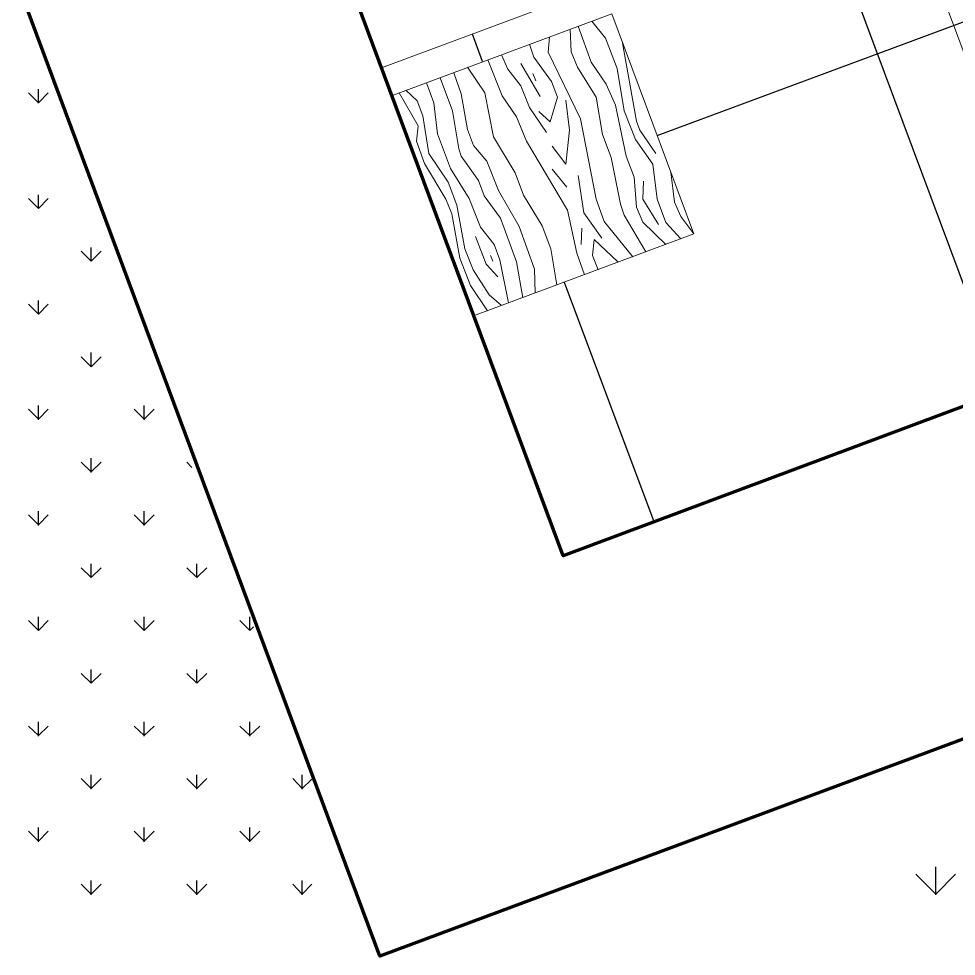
# Model space of a CAD drawing. Header units: metres. Extents: x -8.9 to 30.3, y -11.7 to 25.6.
# Drawn here: x 2.402 to 3.997, y -0.056 to 1.54 of the extents above; entities that cross this region are included whole.
import ezdxf

# ---------------------------------------------------------------- set-up
doc = ezdxf.new("R2010")
doc.units = ezdxf.units.M
for name, color, linetype, lineweight in [('P2D_C254_L025', 254, 'Continuous', 25), ('P2D_C7_L020', 7, 'Continuous', 20), ('P2D_C7_L025', 7, 'Continuous', 25), ('P2D_C7_L070', 7, 'Continuous', 70), ('P2D_C94_L025', 94, 'Continuous', 25)]:
    doc.layers.add(name, color=color, linetype=linetype, lineweight=lineweight)

msp = doc.modelspace()

# ---------------------------------------------------------------- linework, layer by layer
at = {"layer": 'P2D_C254_L025'}
for p, q in [((3.488126, 1.340556), (5.737084, 2.177697)), ((4.077617, 0.904522), (3.768584, 1.734256)), ((3.190734, 1.466497), (3.173801, 1.513064)), ((3.482834, 0.683331), (3.330434, 1.090789))]:
    msp.add_line(p, q, dxfattribs=at)
at = {"layer": 'P2D_C7_L020'}
for p, q in [((2.952609, 4.322939), (4.205676, 0.956381)), ((3.289159, 1.407231), (3.256351, 1.463322)), ((3.281751, 1.433689), (3.276459, 1.446389)), ((3.334667, 1.252714), (3.309267, 1.283406)), ((3.359009, 1.155347), (3.360067, 1.182864)), ((3.208726, 1.126772), (3.204492, 1.136297))]:
    msp.add_line(p, q, dxfattribs=at)
for points in [[(3.019284, 1.455914), (2.460484, 2.954514), (4.334792, 3.653014), (4.893592, 2.153356)], [(3.550567, 1.173339), (3.175917, 1.033639), (3.036217, 1.408289), (3.410867, 1.547989)]]:
    msp.add_lwpolyline(points, close=True, dxfattribs=at)
for points in [[(3.377001, 1.535289), (3.400284, 1.506714), (3.420392, 1.454856), (3.432034, 1.382889), (3.451084, 1.334206), (3.480717, 1.291872), (3.488126, 1.232606), (3.502942, 1.192389), (3.528342, 1.164872)], [(3.339959, 1.521531), (3.342076, 1.483431), (3.352659, 1.456972), (3.384409, 1.406172), (3.394992, 1.342672), (3.409809, 1.303514), (3.425684, 1.224139), (3.432034, 1.205089), (3.469076, 1.142647)], [(3.502942, 1.155347), (3.463784, 1.193447), (3.453201, 1.218847), (3.448967, 1.269647), (3.435209, 1.305631), (3.417217, 1.392414), (3.401342, 1.428397), (3.375942, 1.465439), (3.353717, 1.526822)], [(3.446851, 1.134181), (3.398167, 1.194506), (3.384409, 1.232606), (3.357951, 1.369131), (3.302917, 1.482372), (3.305034, 1.508831)], [(3.486009, 1.309864), (3.458492, 1.350081), (3.453201, 1.364897), (3.428859, 1.501422)], [(3.287042, 1.381831), (3.306092, 1.363839), (3.318792, 1.406172), (3.308209, 1.432631), (3.278576, 1.473906), (3.271167, 1.496131)], [(3.364301, 1.103489), (3.351601, 1.140531), (3.335726, 1.213556), (3.265876, 1.331031), (3.248942, 1.372306), (3.224601, 1.408289), (3.200259, 1.469672)], [(3.299742, 1.345847), (3.271167, 1.388181), (3.256351, 1.425222), (3.234126, 1.453797), (3.223542, 1.478139)], [(3.317734, 1.086556), (3.307151, 1.147939), (3.292334, 1.187097), (3.260584, 1.238956), (3.246826, 1.277056), (3.209784, 1.338439), (3.194967, 1.413581), (3.165334, 1.456972)], [(3.259526, 1.064331), (3.248942, 1.125714), (3.221426, 1.199797), (3.193909, 1.237897), (3.184384, 1.264356), (3.154751, 1.305631), (3.150517, 1.318331), (3.139934, 1.382889), (3.118767, 1.438981)], [(3.280692, 1.072797), (3.279634, 1.113014), (3.253176, 1.186039), (3.218251, 1.247422), (3.198142, 1.297164), (3.175917, 1.323622), (3.165334, 1.351139), (3.154751, 1.411464), (3.142051, 1.447447)], [(3.235184, 1.055864), (3.220367, 1.128889), (3.210842, 1.155347), (3.187559, 1.184981), (3.168509, 1.233664), (3.136759, 1.284464), (3.114534, 1.343731), (3.108184, 1.396647), (3.095484, 1.430514)], [(3.199201, 1.042106), (3.170626, 1.085497), (3.152634, 1.132064), (3.138876, 1.207206), (3.128292, 1.232606), (3.092309, 1.292931), (3.078551, 1.331031), (3.081726, 1.357489), (3.048917, 1.413581)], [(3.223542, 1.051631), (3.202376, 1.069622), (3.174859, 1.111956), (3.161101, 1.147939), (3.147342, 1.222022), (3.132526, 1.261181), (3.099717, 1.309864), (3.089134, 1.374422), (3.079609, 1.399822), (3.060559, 1.417814)], [(3.309267, 1.322564), (3.332551, 1.291872), (3.338901, 1.350081), (3.332551, 1.400881)], [(3.550567, 1.173339), (3.528342, 1.202972), (3.517759, 1.227314), (3.511409, 1.278114)], [(3.353717, 1.272822), (3.363242, 1.209322), (3.393934, 1.165931)], [(3.464842, 1.263297), (3.463784, 1.232606), (3.490242, 1.189214)], [(3.179092, 1.169106), (3.197084, 1.121481), (3.217192, 1.100314)], [(3.387584, 1.111956), (3.378059, 1.136297), (3.381234, 1.163814), (3.421451, 1.125714)]]:
    msp.add_lwpolyline(points, dxfattribs=at)
at = {"layer": 'P2D_C7_L025'}
for p, q in [((3.579142, 0.154164), (3.579142, 0.153106)), ((3.297626, 0.049389), (3.297626, 0.048331))]:
    msp.add_line(p, q, dxfattribs=at)
at = {"layer": 'P2D_C7_L070'}
for points in [[(4.319976, 0.995539), (3.328317, 0.625122), (2.236117, 3.558822), (1.143917, 6.491464), (4.185567, 7.639756), (3.998242, 8.136114)], [(4.505184, 0.498122), (3.016109, -0.056444), (1.343942, 4.436181), (0.465526, 3.824464), (0.465526, 3.825522)]]:
    msp.add_lwpolyline(points, dxfattribs=at)
at = {"layer": 'P2D_C94_L025'}
for p, q in [((2.435084, 1.395589), (2.435084, 1.419931)), ((2.435084, 1.216731), (2.418151, 1.233664)), ((2.435084, 1.216731), (2.435084, 1.240014)), ((2.435084, 1.216731), (2.452017, 1.233664)), ((2.525042, 1.126772), (2.525042, 1.150056)), ((2.525042, 1.126772), (2.508109, 1.143706)), ((2.525042, 1.126772), (2.541976, 1.143706)), ((2.435084, 1.036814), (2.418151, 1.053747)), ((2.435084, 1.036814), (2.435084, 1.060097)), ((2.435084, 1.036814), (2.452017, 1.053747)), ((2.525042, 0.946856), (2.508109, 0.963789)), ((2.525042, 0.946856), (2.525042, 0.971197)), ((2.525042, 0.946856), (2.541976, 0.963789)), ((2.435084, 0.856897), (2.435084, 0.881239)), ((2.615001, 0.856897), (2.615001, 0.881239)), ((2.525042, 0.766939), (2.525042, 0.791281)), ((2.696492, 0.775406), (2.688026, 0.784931)), ((2.435084, 0.676981), (2.435084, 0.701322)), ((2.615001, 0.676981), (2.615001, 0.701322)), ((2.525042, 0.588081), (2.525042, 0.611364)), ((2.704959, 0.588081), (2.704959, 0.611364)), ((2.525042, 0.588081), (2.508109, 0.605014)), ((2.525042, 0.588081), (2.541976, 0.605014)), ((2.704959, 0.588081), (2.688026, 0.605014)), ((2.704959, 0.588081), (2.721892, 0.605014)), ((2.435084, 0.498122), (2.418151, 0.515056)), ((2.435084, 0.498122), (2.435084, 0.521406)), ((2.435084, 0.498122), (2.452017, 0.515056)), ((2.615001, 0.498122), (2.598067, 0.515056)), ((2.615001, 0.498122), (2.615001, 0.521406)), ((2.615001, 0.498122), (2.631934, 0.515056)), ((2.794917, 0.498122), (2.777984, 0.515056)), ((2.794917, 0.498122), (2.794917, 0.521406)), ((2.794917, 0.498122), (2.801267, 0.504472)), ((2.525042, 0.408164), (2.525042, 0.431447)), ((2.704959, 0.408164), (2.704959, 0.431447)), ((2.525042, 0.408164), (2.508109, 0.425097)), ((2.525042, 0.408164), (2.541976, 0.425097)), ((2.704959, 0.408164), (2.688026, 0.425097)), ((2.704959, 0.408164), (2.721892, 0.425097)), ((2.435084, 0.318206), (2.435084, 0.342547)), ((2.615001, 0.318206), (2.615001, 0.342547)), ((2.794917, 0.318206), (2.794917, 0.342547)), ((2.525042, 0.228247), (2.525042, 0.252589)), ((2.704959, 0.228247), (2.704959, 0.252589)), ((2.883817, 0.228247), (2.883817, 0.252589)), ((2.435084, 0.138289), (2.435084, 0.162631)), ((2.615001, 0.138289), (2.615001, 0.162631)), ((2.794917, 0.138289), (2.794917, 0.162631)), ((3.962259, 0.048331), (3.962259, 0.095956)), ((2.525042, 0.048331), (2.525042, 0.072672)), ((2.704959, 0.048331), (2.704959, 0.072672)), ((2.883817, 0.048331), (2.883817, 0.072672))]:
    msp.add_line(p, q, dxfattribs=at)
for points in [[(2.418151, 1.413581), (2.435084, 1.396647), (2.452017, 1.413581)], [(2.418151, 0.874889), (2.435084, 0.857956), (2.452017, 0.874889)], [(2.598067, 0.874889), (2.615001, 0.857956), (2.631934, 0.874889)], [(2.508109, 0.784931), (2.525042, 0.767997), (2.541976, 0.784931)], [(2.418151, 0.694972), (2.435084, 0.678039), (2.452017, 0.694972)], [(2.598067, 0.694972), (2.615001, 0.678039), (2.631934, 0.694972)], [(2.418151, 0.335139), (2.435084, 0.319264), (2.452017, 0.335139)], [(2.598067, 0.335139), (2.615001, 0.319264), (2.631934, 0.335139)], [(2.777984, 0.335139), (2.794917, 0.319264), (2.811851, 0.335139)], [(2.508109, 0.246239), (2.525042, 0.229306), (2.541976, 0.246239)], [(2.688026, 0.246239), (2.704959, 0.229306), (2.721892, 0.246239)], [(2.867942, 0.246239), (2.883817, 0.229306), (2.900751, 0.245181)], [(2.418151, 0.156281), (2.435084, 0.139347), (2.452017, 0.156281)], [(2.598067, 0.156281), (2.615001, 0.139347), (2.631934, 0.156281)], [(2.777984, 0.156281), (2.794917, 0.139347), (2.811851, 0.156281)], [(3.928392, 0.083256), (3.962259, 0.049389), (3.996126, 0.083256)], [(2.508109, 0.066322), (2.525042, 0.049389), (2.541976, 0.066322)], [(2.688026, 0.066322), (2.704959, 0.049389), (2.721892, 0.066322)], [(2.867942, 0.066322), (2.883817, 0.049389), (2.900751, 0.066322)]]:
    msp.add_lwpolyline(points, dxfattribs=at)

doc.saveas('drawing.dxf')
